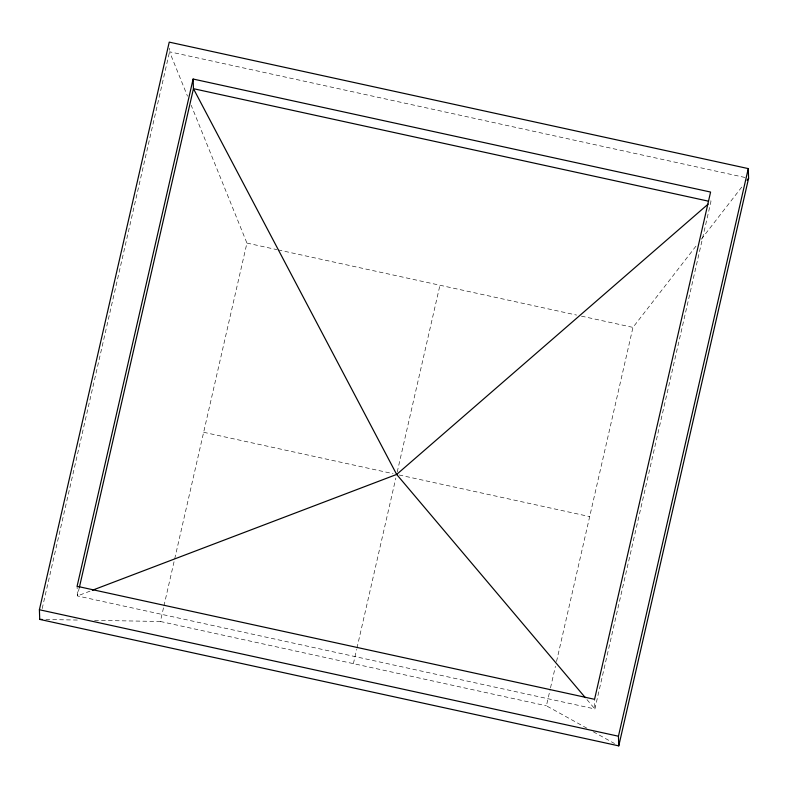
<?xml version="1.0" encoding="UTF-8"?>
<svg xmlns="http://www.w3.org/2000/svg" width="788" height="788" viewBox="0 0 788 788"><rect width="100%" height="100%" fill="white"/><g stroke="black" fill="none" stroke-linecap="round" stroke-linejoin="round"><path stroke-width="0.59" stroke-dasharray="3.94 2.96" d="M42.188 608.602L169.558 51.781L169.44 48.166M79.332 587.553L77.411 595.945L594.881 708.964L710.914 201.708L710.835 199.295M94.56 620.343L160.378 621.486L163.658 607.115M163.934 605.923L246.93 243.078L191.198 105.297M353.388 663.644L356.678 649.273M356.954 648.081L395.842 478.03M397.221 472.042L439.95 285.236M586.843 728.191L546.409 705.802L550.241 689.037M550.516 687.835L555.442 666.284M556.535 661.496L632.961 327.394L697.538 244.113M701.29 239.266L742.591 186.007M90.039 591.138L77.411 595.945L77.086 586.292M45.812 619.506L79.943 620.097M744.995 177.467L169.558 51.781L187.514 96.195M246.93 243.078L276.903 249.629M278.105 249.885L576.619 315.082M581.416 316.136L632.961 327.394M203.659 432.287L393.074 473.657M399.063 474.967L589.68 516.593M160.378 621.486L546.409 705.802M593.226 731.727L614.512 743.517M586.952 699.586L594.881 708.964L594.556 699.311"/><path stroke-width="1.18" d="M39.4 609.745L169.233 42.128L748.275 168.602L748.6 178.255L618.767 745.872L39.725 619.398L39.4 609.745L618.442 736.219L618.767 745.872M193.119 79.036L77.086 586.292L594.556 699.311L710.589 192.055L193.119 79.036L193.444 88.689L79.332 587.553M618.442 736.219L748.275 168.602M747.103 180.196L748.6 178.255M708.116 204.131L396.669 474.435L92.344 590.261M39.725 619.398L42.158 619.437M708.51 201.186L193.444 88.689L396.669 474.435L585.366 697.705"/></g></svg>
